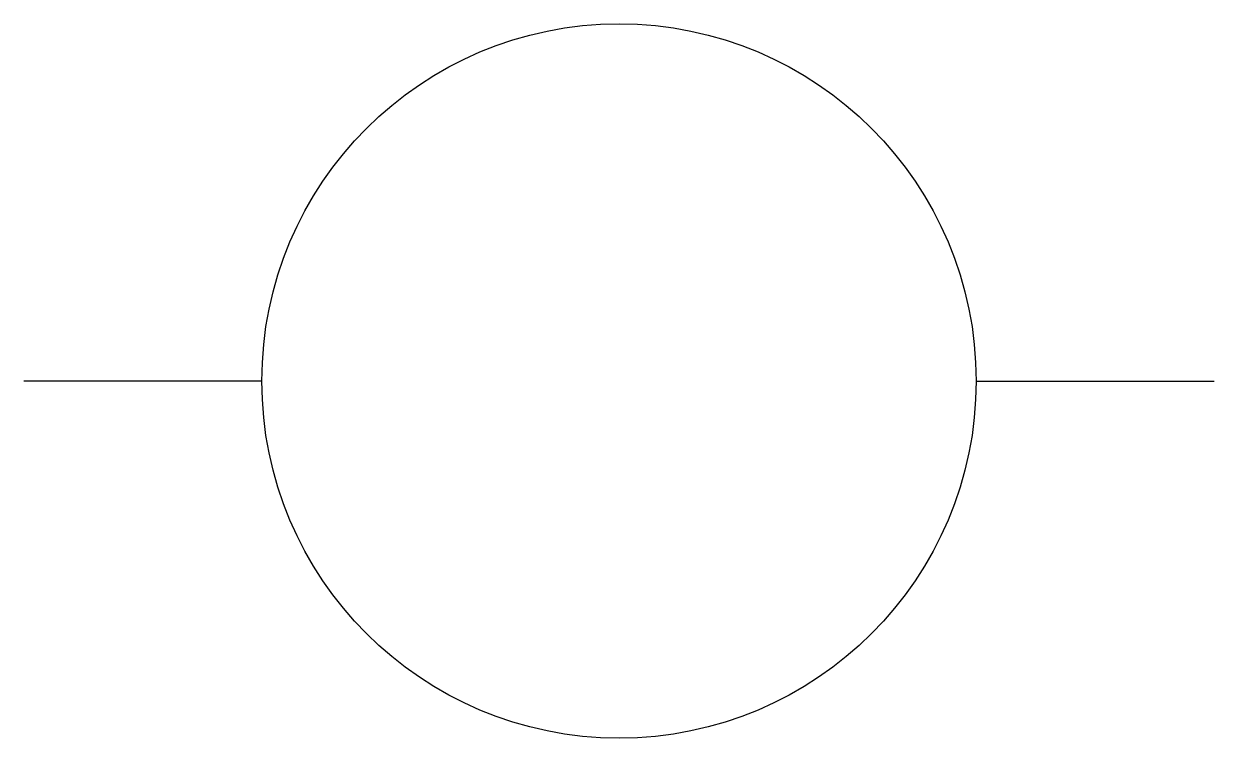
# Model space of a CAD drawing. Extents: x 12 to 14.5, y 10.12 to 11.62.
import ezdxf

# ---------------------------------------------------------------- set-up
doc = ezdxf.new("R2010")
doc.units = 0

msp = doc.modelspace()

# ---------------------------------------------------------------- linework, layer by layer
for p, q in [((12.5, 10.875), (12, 10.875)), ((14, 10.875), (14.5, 10.875))]:
    msp.add_line(p, q)
msp.add_circle((13.25, 10.875), 0.75)

doc.saveas('drawing.dxf')
